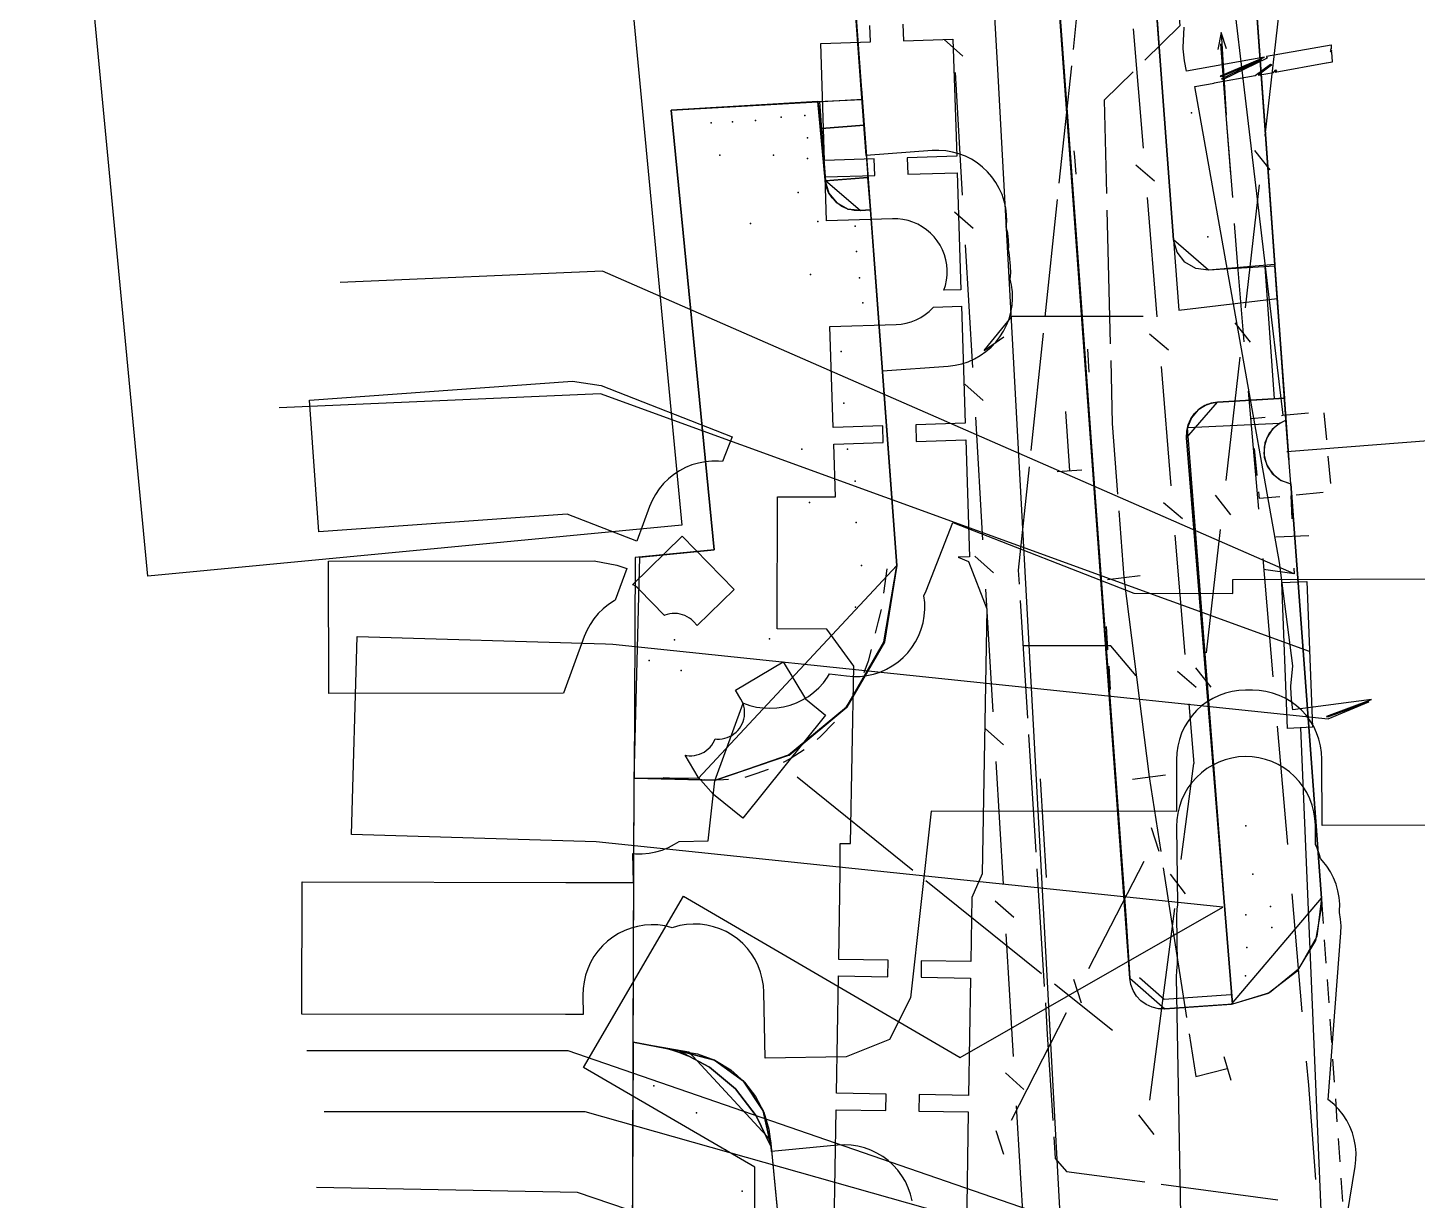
# Model space of a CAD drawing. Header units: metres. Extents: x -3903 to -3714, y 4981 to 6033.
# Drawn here: x -3870.14 to -3828.09, y 5581.39 to 5616.87 of the extents above; entities that cross this region are included whole.
import ezdxf

# ---------------------------------------------------------------- set-up
doc = ezdxf.new("R2010")
doc.units = ezdxf.units.M
for name, color, linetype in [('BOUNDARY', 7, 'Continuous'), ('BUILDING', 7, 'Continuous'), ('BUSH', 7, 'Continuous'), ('CURB', 7, 'Continuous'), ('ELECTR_CABLE', 7, 'Continuous'), ('ELECTR_CABLE_COMM', 7, 'Continuous'), ('GAS', 7, 'Continuous'), ('GRASS', 7, 'Continuous'), ('GROUND', 7, 'Continuous'), ('HEAT', 7, 'Continuous'), ('LAMP', 7, 'Continuous'), ('OVERHEAD_POWER_LINE', 7, 'Continuous'), ('ROAD', 7, 'Continuous'), ('SEWER', 7, 'Continuous'), ('SIDEWALK_PATH', 7, 'Continuous'), ('TREE', 7, 'Continuous'), ('WATER_PIPELINE', 7, 'Continuous')]:
    doc.layers.add(name, color=color, linetype=linetype)

msp = doc.modelspace()

# ---------------------------------------------------------------- linework, layer by layer
at = {"layer": 'BOUNDARY'}
msp.add_lwpolyline([(-3851.848, 5576.943), (-3851.787, 5594.16), (-3851.621, 5600.848), (-3849.367, 5601.068), (-3850.67, 5614.381), (-3844.883, 5614.705), (-3845.244, 5619.663), (-3851.917, 5619.182), (-3853.281, 5631.921), (-3869.348, 5630.455), (-3869.534, 5633.396), (-3870.144, 5643.094), (-3867.759, 5643.299), (-3868.902, 5656.257), (-3865.989, 5656.514), (-3865.95, 5656.069), (-3861.566, 5656.48), (-3861.919, 5660.974)], dxfattribs=at)
at = {"layer": 'BUILDING'}
msp.add_lwpolyline([(-3853.119, 5631.003), (-3850.343, 5601.815), (-3866.51, 5600.278), (-3869.286, 5629.466)], close=True, dxfattribs=at)
at = {"layer": 'BUSH'}
for p in [(-3847.336, 5614.168), (-3846.621, 5614.214), (-3849.46, 5613.992), (-3848.812, 5614.024), (-3848.118, 5614.06), (-3846.541, 5613.538), (-3849.2, 5613.014), (-3847.576, 5613.015), (-3846.541, 5612.91), (-3846.824, 5611.887), (-3846.228, 5611.012), (-3845.098, 5610.868), (-3845.064, 5610.096), (-3844.973, 5609.306), (-3844.865, 5608.545), (-3845.528, 5607.071), (-3845.445, 5605.512), (-3846.714, 5604.118), (-3845.335, 5604.118), (-3845.103, 5603.147), (-3846.481, 5602.5), (-3845.067, 5601.895), (-3844.909, 5600.593), (-3845.089, 5599.337), (-3850.568, 5598.346), (-3847.689, 5598.375), (-3851.334, 5597.721), (-3850.363, 5597.419), (-3833.271, 5592.713), (-3833.061, 5591.251), (-3832.533, 5590.276), (-3833.272, 5590.02), (-3832.49, 5589.643), (-3833.242, 5589.035), (-3833.284, 5588.174), (-3832.774, 5588.426), (-3851.191, 5584.852), (-3849.899, 5584.029), (-3849.023, 5582.912), (-3848.522, 5581.657)]:
    msp.add_point(p, dxfattribs=at)
at = {"layer": 'CURB'}
for points in [[(-3838.487, 5611.618), (-3836.91, 5590), (-3836.79, 5588.111), (-3835.722, 5587.177), (-3833.711, 5587.317), (-3830.984, 5590.528), (-3831.918, 5603.067), (-3832.061, 5604.995), (-3832.065, 5605.049), (-3837.167, 5676.29), (-3837.198, 5676.555), (-3837.957, 5678.112), (-3840.399, 5679.066), (-3843.321, 5678.833), (-3844.24, 5677.778), (-3844.066, 5674.802), (-3853.396, 5673.941), (-3854.303, 5672.899), (-3854.154, 5669.641)], [(-3832.396, 5609.651), (-3834.402, 5609.531), (-3835.46, 5610.456), (-3839.735, 5669.201), (-3839.879, 5671.187), (-3840.452, 5679.062)], [(-3838.587, 5612.996), (-3839.324, 5623.105)], [(-3844.906, 5615.017), (-3843.843, 5600.594), (-3849.849, 5594.153), (-3851.787, 5594.16)], [(-3846.184, 5614.63), (-3846.009, 5612.262), (-3844.938, 5611.338), (-3844.637, 5611.36)], [(-3844.637, 5611.36), (-3844.883, 5614.705)], [(-3838.415, 5612.44), (-3838.45, 5612.96), (-3838.467, 5613.141)], [(-3832.578, 5612.098), (-3832.526, 5611.395)], [(-3832.408, 5605.643), (-3832.694, 5609.633)], [(-3838.013, 5606.443), (-3838.06, 5607.143)], [(-3833.679, 5587.319), (-3835.068, 5604.461), (-3834.131, 5605.54), (-3832.096, 5605.662)], [(-3832.053, 5604.888), (-3832, 5604.185)], [(-3844.146, 5600.497), (-3844.241, 5599.759)], [(-3844.317, 5599.266), (-3844.406, 5598.909), (-3844.497, 5598.544)], [(-3837.45, 5598.046), (-3837.497, 5598.747)], [(-3844.619, 5598.059), (-3844.711, 5597.7), (-3844.839, 5597.349)], [(-3837.369, 5596.847), (-3837.416, 5597.547)], [(-3845.043, 5596.894), (-3845.12, 5596.736), (-3845.408, 5596.271), (-3845.421, 5596.254)], [(-3845.728, 5595.859), (-3845.751, 5595.831), (-3846.145, 5595.424), (-3846.254, 5595.334)], [(-3846.644, 5595.021), (-3847.064, 5594.745), (-3847.279, 5594.636)], [(-3847.732, 5594.427), (-3848.104, 5594.287), (-3848.435, 5594.184)], [(-3850.174, 5594.111), (-3850.707, 5594.153), (-3850.725, 5594.156), (-3850.915, 5594.166)], [(-3848.93, 5594.12), (-3849.084, 5594.106), (-3849.325, 5594.101), (-3849.674, 5594.105)], [(-3830.984, 5590.469), (-3830.935, 5589.765)], [(-3830.9, 5589.267), (-3830.851, 5588.563)], [(-3836.49, 5588.13), (-3835.743, 5587.476), (-3833.734, 5587.616)], [(-3830.816, 5588.065), (-3830.767, 5587.361)], [(-3830.732, 5586.863), (-3830.683, 5586.159)], [(-3851.815, 5586.168), (-3850.131, 5585.875), (-3847.661, 5583.207), (-3847.057, 5576.942)], [(-3850.152, 5585.742), (-3850.441, 5585.859), (-3850.652, 5585.927), (-3850.762, 5585.962), (-3850.923, 5586.002)], [(-3830.648, 5585.661), (-3830.599, 5584.957)], [(-3830.565, 5584.459), (-3830.516, 5583.755)], [(-3830.481, 5583.257), (-3830.433, 5582.553)], [(-3830.398, 5582.055), (-3830.35, 5581.351)]]:
    msp.add_lwpolyline(points, dxfattribs=at)
at = {"layer": 'ELECTR_CABLE'}
for points in [[(-3838.143, 5619.76), (-3838.408, 5617.117), (-3838.504, 5616.212)], [(-3835.484, 5619.491), (-3835.273, 5616.925), (-3836.33, 5615.889)], [(-3840.785, 5615.621), (-3840.932, 5618.264)], [(-3833.87, 5614.23), (-3834.03, 5616.385)], [(-3838.774, 5578.73), (-3840.785, 5615.621)], [(-3838.556, 5615.715), (-3838.931, 5612.168)], [(-3836.687, 5615.54), (-3837.561, 5614.684), (-3837.49, 5611.853)], [(-3833.734, 5612.441), (-3833.87, 5614.23)], [(-3838.983, 5611.671), (-3839.358, 5608.124)], [(-3837.478, 5611.353), (-3837.377, 5607.3)], [(-3833.322, 5607.368), (-3833.532, 5609.789), (-3833.62, 5610.945)], [(-3839.41, 5607.627), (-3839.784, 5604.08)], [(-3837.365, 5606.8), (-3837.317, 5604.893), (-3837.158, 5602.752)], [(-3832.883, 5602.298), (-3833.193, 5605.874)], [(-3838.733, 5605.253), (-3838.609, 5603.464)], [(-3839.837, 5603.583), (-3840.167, 5600.457), (-3840.14, 5600.034)], [(-3838.983, 5603.44), (-3838.235, 5603.488)], [(-3837.121, 5602.254), (-3836.971, 5600.232)], [(-3832.444, 5597.228), (-3832.754, 5600.804)], [(-3837.467, 5600.169), (-3836.475, 5600.295)], [(-3836.971, 5600.232), (-3836.206, 5594.198)], [(-3840.109, 5599.535), (-3839.885, 5595.976)], [(-3836.594, 5597.256), (-3837.365, 5598.164), (-3840.009, 5598.17)], [(-3832.004, 5592.157), (-3832.314, 5595.733)], [(-3839.854, 5595.477), (-3839.63, 5591.917)], [(-3846.86, 5594.196), (-3843.353, 5591.38)], [(-3839.497, 5594.141), (-3839.322, 5591.154)], [(-3836.702, 5594.135), (-3835.71, 5594.261)], [(-3836.206, 5594.198), (-3835.852, 5591.936)], [(-3842.964, 5591.067), (-3839.457, 5588.251)], [(-3839.599, 5591.418), (-3839.375, 5587.859)], [(-3835.775, 5591.442), (-3835.067, 5586.919)], [(-3831.565, 5587.087), (-3831.875, 5590.663)], [(-3839.067, 5587.938), (-3837.314, 5586.529)], [(-3839.344, 5587.36), (-3839.284, 5586.404), (-3839.12, 5583.8)], [(-3834.989, 5586.425), (-3834.787, 5585.132), (-3833.837, 5585.376)], [(-3833.943, 5585.736), (-3833.731, 5585.016)], [(-3831.157, 5582.015), (-3831.373, 5584.869), (-3831.436, 5585.593)], [(-3839.089, 5583.301), (-3839.048, 5582.651), (-3838.707, 5582.261), (-3836.332, 5581.941)], [(-3835.836, 5581.874), (-3832.302, 5581.397)]]:
    msp.add_lwpolyline(points, dxfattribs=at)
for points in [[(-3848.763, 5599.873), (-3849.878, 5598.784), (-3849.995, 5598.905), (-3850.053, 5598.958), (-3850.115, 5599.005), (-3850.182, 5599.047), (-3850.253, 5599.081), (-3850.326, 5599.108), (-3850.402, 5599.128), (-3850.48, 5599.141), (-3850.558, 5599.146), (-3850.636, 5599.143), (-3850.714, 5599.132), (-3850.791, 5599.114), (-3850.865, 5599.089), (-3850.872, 5599.085), (-3851.634, 5599.866), (-3851.691, 5599.919), (-3851.754, 5599.966), (-3851.821, 5600.008), (-3851.836, 5600.015), (-3850.334, 5601.482)], [(-3846.607, 5596.558), (-3845.997, 5596.069), (-3848.502, 5592.95), (-3849.39, 5593.663), (-3849.852, 5594.193), (-3850.25, 5594.856), (-3850.2, 5594.846), (-3850.122, 5594.839), (-3850.044, 5594.839), (-3849.966, 5594.847), (-3849.889, 5594.862), (-3849.813, 5594.885), (-3849.741, 5594.915), (-3849.672, 5594.952), (-3849.606, 5594.996), (-3849.546, 5595.046), (-3849.49, 5595.101), (-3849.441, 5595.162), (-3849.397, 5595.227), (-3849.36, 5595.296), (-3849.339, 5595.348), (-3849.283, 5595.342), (-3849.205, 5595.342), (-3849.127, 5595.35), (-3849.05, 5595.366), (-3848.975, 5595.388), (-3848.902, 5595.419), (-3848.833, 5595.456), (-3848.768, 5595.499), (-3848.707, 5595.549), (-3848.651, 5595.605), (-3848.602, 5595.665), (-3848.558, 5595.731), (-3848.521, 5595.8), (-3848.491, 5595.872), (-3848.468, 5595.948), (-3848.453, 5596.025), (-3848.446, 5596.103), (-3848.446, 5596.181), (-3848.453, 5596.259), (-3848.469, 5596.336), (-3848.492, 5596.412), (-3848.522, 5596.484), (-3848.559, 5596.553), (-3848.72, 5596.823), (-3847.283, 5597.685)]]:
    msp.add_lwpolyline(points, close=True, dxfattribs=at)
at = {"layer": 'ELECTR_CABLE_COMM'}
for points in [[(-3832.689, 5613.609), (-3832.265, 5617.337)], [(-3836.683, 5616.839), (-3836.385, 5613.225)], [(-3842.402, 5616.512), (-3841.841, 5616.014)], [(-3842.077, 5615.514), (-3841.858, 5611.8)], [(-3832.54, 5612.571), (-3833.007, 5613.157)], [(-3836.609, 5612.72), (-3836.038, 5612.236)], [(-3833.282, 5608.391), (-3832.858, 5612.119)], [(-3836.262, 5611.731), (-3835.964, 5608.117)], [(-3842.094, 5611.3), (-3841.533, 5610.802)], [(-3841.769, 5610.302), (-3841.549, 5606.588)], [(-3841.197, 5607.103), (-3840.348, 5608.143)], [(-3840.348, 5608.143), (-3836.383, 5608.143)], [(-3833.133, 5607.353), (-3833.6, 5607.939)], [(-3841.197, 5607.103), (-3840.599, 5607.519)], [(-3836.188, 5607.612), (-3835.617, 5607.128)], [(-3835.841, 5606.623), (-3835.543, 5603.009)], [(-3833.875, 5603.173), (-3833.451, 5606.901)], [(-3841.785, 5606.088), (-3841.225, 5605.59)], [(-3841.461, 5605.09), (-3841.241, 5601.376)], [(-3835.767, 5602.504), (-3835.196, 5602.02)], [(-3833.727, 5602.134), (-3834.193, 5602.721)], [(-3834.469, 5597.954), (-3834.045, 5601.682)], [(-3835.42, 5601.515), (-3835.122, 5597.901)], [(-3841.477, 5600.876), (-3840.916, 5600.378)], [(-3841.152, 5599.878), (-3840.933, 5596.164)], [(-3835.346, 5597.396), (-3834.775, 5596.912)], [(-3834.32, 5596.916), (-3834.787, 5597.502)], [(-3834.999, 5596.407), (-3834.85, 5594.6)], [(-3841.168, 5595.664), (-3840.608, 5595.166)], [(-3840.844, 5594.666), (-3840.624, 5590.952)], [(-3835.23, 5591.701), (-3834.85, 5594.6)], [(-3836.14, 5592.664), (-3835.91, 5591.95)], [(-3836.367, 5591.64), (-3838.033, 5588.389)], [(-3835.099, 5590.66), (-3835.556, 5591.254)], [(-3840.86, 5590.452), (-3840.3, 5589.954)], [(-3836.185, 5584.415), (-3835.425, 5590.213)], [(-3840.536, 5589.454), (-3840.316, 5585.74)], [(-3838.49, 5588.078), (-3838.26, 5587.365)], [(-3838.717, 5587.054), (-3840.383, 5583.803)], [(-3836.76, 5580.028), (-3853.785, 5585.905), (-3861.7, 5585.905)], [(-3840.552, 5585.24), (-3839.991, 5584.742)], [(-3841.9, 5580.843), (-3853.269, 5584.061), (-3861.177, 5584.061)], [(-3840.227, 5584.242), (-3840.007, 5580.528)], [(-3836.054, 5583.374), (-3836.511, 5583.968)], [(-3840.84, 5583.493), (-3840.61, 5582.779)], [(-3839.887, 5576.992), (-3853.509, 5581.626), (-3861.408, 5581.777)]]:
    msp.add_lwpolyline(points, dxfattribs=at)
at = {"layer": 'GAS'}
for points in [[(-3843.656, 5616.976), (-3843.64, 5616.476), (-3842.14, 5616.525), (-3842.027, 5612.983), (-3843.526, 5612.935), (-3843.51, 5612.435), (-3842.011, 5612.483), (-3841.897, 5608.941), (-3842.418, 5608.924), (-3842.37, 5609.073), (-3842.337, 5609.227), (-3842.319, 5609.383), (-3842.316, 5609.54), (-3842.329, 5609.696), (-3842.357, 5609.851), (-3842.4, 5610.002), (-3842.457, 5610.148), (-3842.529, 5610.288), (-3842.614, 5610.42), (-3842.712, 5610.543), (-3842.821, 5610.656), (-3842.94, 5610.757), (-3843.069, 5610.847), (-3843.206, 5610.923), (-3843.35, 5610.986), (-3843.5, 5611.034), (-3843.653, 5611.067), (-3843.809, 5611.085), (-3843.966, 5611.088), (-3845.965, 5611.024), (-3846.008, 5612.355), (-3844.509, 5612.403), (-3844.525, 5612.903), (-3846.025, 5612.854), (-3846.138, 5616.396), (-3844.639, 5616.444), (-3844.655, 5616.936)], [(-3845.733, 5580.573), (-3845.674, 5584.125), (-3844.174, 5584.1), (-3844.166, 5584.6), (-3845.666, 5584.625), (-3845.607, 5588.177), (-3844.107, 5588.152), (-3844.098, 5588.652), (-3845.598, 5588.677), (-3845.554, 5591.319), (-3845.559, 5592.185), (-3845.239, 5592.187), (-3845.143, 5597.545), (-3845.959, 5598.673), (-3847.46, 5598.677), (-3847.451, 5602.677), (-3845.698, 5602.673), (-3845.749, 5604.272), (-3844.25, 5604.32), (-3844.265, 5604.804), (-3844.266, 5604.82), (-3845.765, 5604.771), (-3845.863, 5607.826), (-3843.864, 5607.89), (-3843.708, 5607.902), (-3843.553, 5607.93), (-3843.402, 5607.973), (-3843.256, 5608.031), (-3843.116, 5608.103), (-3842.984, 5608.188), (-3842.861, 5608.285), (-3842.748, 5608.394), (-3842.732, 5608.414), (-3841.881, 5608.442), (-3841.767, 5604.9), (-3843.266, 5604.852), (-3843.25, 5604.352), (-3841.751, 5604.4), (-3841.637, 5600.858), (-3841.979, 5600.847), (-3841.671, 5600.713), (-3841.111, 5599.289), (-3841.255, 5591.266), (-3841.567, 5590.549), (-3841.599, 5588.61), (-3843.099, 5588.635), (-3843.107, 5588.135), (-3841.607, 5588.11), (-3841.666, 5584.558), (-3843.166, 5584.583), (-3843.174, 5584.083), (-3841.675, 5584.058), (-3841.734, 5580.507)]]:
    msp.add_lwpolyline(points, dxfattribs=at)
at = {"layer": 'GRASS'}
for points in [[(-3837.18, 5676.423), (-3832.399, 5609.71), (-3834.402, 5609.531), (-3834.793, 5609.585), (-3835.121, 5609.776), (-3835.355, 5610.077), (-3835.46, 5610.456), (-3839.735, 5669.201), (-3839.385, 5669.33), (-3839.114, 5669.569), (-3838.946, 5669.889), (-3838.904, 5670.26), (-3838.999, 5670.62), (-3839.212, 5670.912), (-3839.515, 5671.11), (-3839.879, 5671.187), (-3840.373, 5677.77), (-3838.076, 5677.235), (-3837.917, 5676.968), (-3837.71, 5676.739), (-3837.462, 5676.555)], [(-3849.325, 5594.101), (-3847.114, 5594.868), (-3845.367, 5596.32), (-3844.228, 5598.285), (-3843.843, 5600.594), (-3844.64, 5611.36), (-3844.938, 5611.338), (-3845.135, 5611.343), (-3845.325, 5611.385), (-3845.504, 5611.464), (-3845.665, 5611.578), (-3845.801, 5611.721), (-3845.905, 5611.885), (-3845.975, 5612.067), (-3846.009, 5612.262), (-3846.228, 5614.639), (-3850.67, 5614.381), (-3849.367, 5601.068), (-3851.763, 5600.834), (-3851.787, 5594.16)], [(-3835.045, 5604.768), (-3832.25, 5604.906), (-3832.061, 5604.995), (-3832.102, 5605.661), (-3834.131, 5605.54), (-3834.446, 5605.469), (-3834.716, 5605.305), (-3834.922, 5605.067)], [(-3831.918, 5603.067), (-3830.984, 5590.528), (-3831.126, 5589.364), (-3831.678, 5588.375), (-3832.557, 5587.661), (-3833.679, 5587.32), (-3835.045, 5604.768), (-3832.25, 5604.906), (-3832.483, 5604.711), (-3832.644, 5604.462), (-3832.725, 5604.176), (-3832.717, 5603.872), (-3832.618, 5603.585), (-3832.442, 5603.346), (-3832.204, 5603.168)], [(-3850.435, 5585.905), (-3849.513, 5585.418), (-3848.724, 5584.755), (-3848.092, 5583.941), (-3847.641, 5583.001), (-3847.057, 5576.942), (-3848, 5576.906), (-3851.848, 5576.943), (-3851.818, 5585.239), (-3851.815, 5586.168)], [(-3847.641, 5583.001), (-3848.092, 5583.941), (-3848.724, 5584.755), (-3849.513, 5585.418), (-3850.435, 5585.905), (-3849.876, 5585.816), (-3849.349, 5585.624), (-3848.867, 5585.335), (-3848.446, 5584.958), (-3848.116, 5584.528), (-3847.869, 5584.051), (-3847.709, 5583.538)]]:
    msp.add_lwpolyline(points, close=True, dxfattribs=at)
at = {"layer": 'GROUND'}
for points in [[(-3837.206, 5676.556), (-3831.97, 5603.79), (-3832.061, 5604.995), (-3832.351, 5604.836), (-3832.568, 5604.599), (-3832.7, 5604.305), (-3832.73, 5603.976), (-3832.651, 5603.654), (-3832.477, 5603.383), (-3832.226, 5603.18), (-3831.918, 5603.068), (-3831.918, 5603.067), (-3830.976, 5590.357), (-3831.168, 5589.245), (-3831.734, 5588.311), (-3832.597, 5587.64), (-3833.679, 5587.32), (-3835.068, 5604.461), (-3835.064, 5604.66), (-3835.021, 5604.853), (-3834.942, 5605.034), (-3834.826, 5605.197), (-3834.681, 5605.334), (-3834.513, 5605.438), (-3834.328, 5605.508), (-3834.131, 5605.54), (-3832.109, 5605.661), (-3832.328, 5608.68), (-3832.399, 5609.651), (-3834.402, 5609.531), (-3834.793, 5609.585), (-3835.121, 5609.776), (-3835.355, 5610.077), (-3835.46, 5610.456), (-3839.872, 5669.688)], [(-3840.74, 5642.23), (-3838.833, 5616.374), (-3838.272, 5608.682), (-3836.79, 5588.111), (-3839.582, 5626.484)]]:
    msp.add_lwpolyline(points, dxfattribs=at)
for points in [[(-3851.621, 5600.848), (-3849.367, 5601.068), (-3850.67, 5614.381), (-3846.227, 5614.63), (-3846.124, 5613.819), (-3846.002, 5612.242), (-3846.005, 5612.242), (-3845.894, 5611.866), (-3845.657, 5611.571), (-3845.327, 5611.385), (-3844.938, 5611.338), (-3844.64, 5611.36), (-3844.715, 5612.342), (-3844.721, 5612.421), (-3844.484, 5609.319), (-3843.843, 5600.594), (-3844.213, 5598.277), (-3845.349, 5596.305), (-3847.103, 5594.854), (-3849.325, 5594.101), (-3851.787, 5594.16)], [(-3851.848, 5576.943), (-3851.815, 5586.168), (-3850.435, 5585.905), (-3849.356, 5585.623), (-3848.478, 5584.992), (-3847.881, 5584.091), (-3847.641, 5583.001), (-3847.057, 5576.942)]]:
    msp.add_lwpolyline(points, close=True, dxfattribs=at)
at = {"layer": 'HEAT'}
for points in [[(-3853.82, 5602.149), (-3861.336, 5601.613), (-3861.621, 5605.602), (-3853.656, 5606.171), (-3852.788, 5606.04), (-3848.82, 5604.495), (-3849.115, 5603.739), (-3849.234, 5603.752), (-3849.44, 5603.754), (-3849.645, 5603.735), (-3849.847, 5603.696), (-3850.045, 5603.638), (-3850.236, 5603.561), (-3850.419, 5603.465), (-3850.591, 5603.352), (-3850.751, 5603.223), (-3850.898, 5603.078), (-3851.03, 5602.92), (-3851.146, 5602.749), (-3851.245, 5602.568), (-3851.325, 5602.379), (-3851.711, 5601.328)], [(-3861.034, 5596.724), (-3861.039, 5600.724), (-3853.004, 5600.733), (-3852.313, 5600.611), (-3852.014, 5600.501), (-3852.363, 5599.549), (-3852.399, 5599.531), (-3852.571, 5599.417), (-3852.732, 5599.288), (-3852.878, 5599.143), (-3853.01, 5598.985), (-3853.126, 5598.815), (-3853.225, 5598.634), (-3853.305, 5598.444), (-3853.933, 5596.732)]]:
    msp.add_lwpolyline(points, close=True, dxfattribs=at)
msp.add_lwpolyline([(-3817.084, 5592.766), (-3830.965, 5592.731), (-3830.97, 5594.731), (-3830.98, 5594.936), (-3831.011, 5595.14), (-3831.062, 5595.34), (-3831.132, 5595.534), (-3831.22, 5595.72), (-3831.327, 5595.896), (-3831.45, 5596.062), (-3831.589, 5596.214), (-3831.742, 5596.352), (-3831.907, 5596.474), (-3832.084, 5596.58), (-3832.271, 5596.667), (-3832.465, 5596.736), (-3832.665, 5596.786), (-3832.869, 5596.816), (-3833.075, 5596.825), (-3833.178, 5596.82), (-3833.281, 5596.825), (-3833.487, 5596.814), (-3833.691, 5596.783), (-3833.891, 5596.733), (-3834.084, 5596.663), (-3834.271, 5596.574), (-3834.447, 5596.468), (-3834.612, 5596.345), (-3834.765, 5596.206), (-3834.903, 5596.053), (-3835.025, 5595.887), (-3835.13, 5595.71), (-3835.218, 5595.523), (-3835.287, 5595.329), (-3835.337, 5595.129), (-3835.366, 5594.925), (-3835.376, 5594.719), (-3835.372, 5593.148), (-3842.801, 5593.166), (-3843.421, 5587.509), (-3844.061, 5586.249), (-3845.374, 5585.727), (-3847.829, 5585.683), (-3847.864, 5587.683), (-3847.878, 5587.889), (-3847.912, 5588.092), (-3847.965, 5588.291), (-3848.038, 5588.484), (-3848.129, 5588.669), (-3848.238, 5588.843), (-3848.364, 5589.007), (-3848.505, 5589.157), (-3848.66, 5589.293), (-3848.828, 5589.412), (-3849.007, 5589.515), (-3849.194, 5589.6), (-3849.39, 5589.666), (-3849.59, 5589.713), (-3849.795, 5589.739), (-3850.001, 5589.746), (-3850.206, 5589.732), (-3850.41, 5589.698), (-3850.609, 5589.645), (-3850.637, 5589.634), (-3850.666, 5589.644), (-3850.866, 5589.69), (-3851.071, 5589.717), (-3851.277, 5589.723), (-3851.482, 5589.709), (-3851.686, 5589.676), (-3851.885, 5589.622), (-3852.077, 5589.549), (-3852.262, 5589.458), (-3852.437, 5589.349), (-3852.6, 5589.223), (-3852.751, 5589.082), (-3852.886, 5588.927), (-3853.006, 5588.759), (-3853.109, 5588.581), (-3853.194, 5588.393), (-3853.26, 5588.198), (-3853.306, 5587.997), (-3853.333, 5587.792), (-3853.339, 5587.586), (-3853.329, 5587.004), (-3853.857, 5587.004), (-3853.864, 5587.004), (-3861.849, 5587.023), (-3861.839, 5591.023), (-3853.858, 5591.004), (-3851.814, 5591.006), (-3851.83, 5591.881), (-3851.749, 5591.873), (-3851.543, 5591.871), (-3851.338, 5591.889), (-3851.135, 5591.928), (-3850.938, 5591.986), (-3850.747, 5592.064), (-3850.564, 5592.159), (-3850.428, 5592.248), (-3849.55, 5592.264), (-3849.35, 5594.084), (-3848.488, 5596.433), (-3848.483, 5596.431), (-3848.289, 5596.362), (-3848.089, 5596.313), (-3847.885, 5596.284), (-3847.679, 5596.275), (-3847.473, 5596.286), (-3847.27, 5596.317), (-3847.07, 5596.368), (-3846.876, 5596.438), (-3846.69, 5596.527), (-3846.514, 5596.634), (-3846.349, 5596.758), (-3846.197, 5596.897), (-3846.059, 5597.05), (-3845.937, 5597.216), (-3845.875, 5597.321), (-3845.359, 5597.254), (-3845.153, 5597.238), (-3844.947, 5597.242), (-3844.743, 5597.266), (-3844.541, 5597.31), (-3844.345, 5597.373), (-3844.156, 5597.456), (-3843.976, 5597.556), (-3843.807, 5597.674), (-3843.65, 5597.808), (-3843.508, 5597.956), (-3843.38, 5598.118), (-3843.269, 5598.291), (-3843.175, 5598.475), (-3843.1, 5598.667), (-3843.043, 5598.865), (-3843.007, 5599.068), (-3842.991, 5599.273), (-3842.995, 5599.479), (-3843.018, 5599.682), (-3842.952, 5599.831), (-3842.147, 5601.897), (-3836.661, 5599.761), (-3833.67, 5599.754), (-3833.671, 5600.174), (-3819.44, 5600.21)], dxfattribs=at)
at = {"layer": 'LAMP'}
for p in [(-3834.916, 5614.294), (-3834.428, 5610.542)]:
    msp.add_point(p, dxfattribs=at)
at = {"layer": 'OVERHEAD_POWER_LINE'}
for points in [[(-3833.859, 5616.235), (-3834.023, 5616.725), (-3834.126, 5616.217)], [(-3834.023, 5616.725), (-3833.87, 5614.23)], [(-3833.666, 5611.738), (-3833.87, 5614.23)]]:
    msp.add_lwpolyline(points, dxfattribs=at)
at = {"layer": 'ROAD'}
for points in [[(-3843.375, 5581.371), (-3843.425, 5581.571), (-3843.494, 5581.765), (-3843.581, 5581.952), (-3843.687, 5582.129), (-3843.809, 5582.295), (-3843.947, 5582.448), (-3844.1, 5582.587), (-3844.265, 5582.71), (-3844.442, 5582.816), (-3844.628, 5582.905), (-3844.822, 5582.974), (-3845.021, 5583.025), (-3845.225, 5583.056), (-3845.431, 5583.066), (-3845.637, 5583.057), (-3847.628, 5582.865), (-3847.641, 5583.001), (-3847.641, 5583.002), (-3847.881, 5584.089), (-3847.882, 5584.092), (-3848.478, 5584.99), (-3848.48, 5584.993), (-3849.354, 5585.623), (-3849.358, 5585.624), (-3850.435, 5585.905), (-3850.435, 5585.906), (-3851.824, 5586.17), (-3851.824, 5586.171), (-3851.787, 5594.159), (-3851.787, 5594.16), (-3851.786, 5594.16), (-3849.327, 5594.102), (-3849.323, 5594.102), (-3847.105, 5594.854), (-3847.101, 5594.856), (-3845.351, 5596.304), (-3845.349, 5596.307), (-3844.214, 5598.275), (-3844.213, 5598.279), (-3843.844, 5600.593), (-3843.844, 5600.595), (-3844.276, 5606.483), (-3842.281, 5606.63), (-3842.077, 5606.655), (-3841.875, 5606.7), (-3841.68, 5606.764), (-3841.491, 5606.848), (-3841.312, 5606.949), (-3841.143, 5607.068), (-3840.987, 5607.203), (-3840.845, 5607.352), (-3840.718, 5607.514), (-3840.608, 5607.688), (-3840.515, 5607.872), (-3840.441, 5608.065), (-3840.386, 5608.263), (-3840.351, 5608.466), (-3840.335, 5608.672), (-3840.34, 5608.878), (-3840.366, 5609.082), (-3840.406, 5609.261), (-3840.392, 5609.451), (-3840.398, 5609.657), (-3840.411, 5609.763), (-3840.414, 5609.87), (-3840.44, 5610.075), (-3840.459, 5610.158), (-3840.453, 5610.242), (-3840.458, 5610.448), (-3840.484, 5610.653), (-3840.525, 5610.831), (-3840.512, 5611.013), (-3840.517, 5611.219), (-3840.543, 5611.424), (-3840.589, 5611.625), (-3840.654, 5611.82), (-3840.738, 5612.008), (-3840.84, 5612.187), (-3840.959, 5612.356), (-3841.094, 5612.511), (-3841.244, 5612.653), (-3841.407, 5612.779), (-3841.581, 5612.889), (-3841.765, 5612.981), (-3841.958, 5613.055), (-3842.157, 5613.109), (-3842.36, 5613.144), (-3842.565, 5613.159), (-3842.771, 5613.153), (-3844.766, 5613), (-3844.92, 5615.016), (-3845.142, 5618.063)], [(-3830.437, 5579.506), (-3829.964, 5582.409), (-3829.941, 5582.614), (-3829.938, 5582.82), (-3829.956, 5583.025), (-3829.993, 5583.228), (-3830.05, 5583.426), (-3830.126, 5583.617), (-3830.221, 5583.8), (-3830.333, 5583.973), (-3830.461, 5584.135), (-3830.605, 5584.282), (-3830.762, 5584.415), (-3830.779, 5584.427), (-3830.396, 5589.484), (-3830.39, 5589.69), (-3830.405, 5589.896), (-3830.44, 5590.099), (-3830.437, 5590.137), (-3830.434, 5590.343), (-3830.451, 5590.549), (-3830.487, 5590.752), (-3830.544, 5590.95), (-3830.62, 5591.142), (-3830.714, 5591.325), (-3830.825, 5591.498), (-3830.953, 5591.66), (-3831.018, 5591.726), (-3831.046, 5591.844), (-3831.114, 5592.038), (-3831.165, 5592.15), (-3831.171, 5592.735), (-3831.183, 5592.94), (-3831.215, 5593.144), (-3831.267, 5593.343), (-3831.339, 5593.537), (-3831.429, 5593.722), (-3831.536, 5593.898), (-3831.661, 5594.062), (-3831.801, 5594.213), (-3831.955, 5594.35), (-3832.121, 5594.471), (-3832.299, 5594.576), (-3832.486, 5594.662), (-3832.681, 5594.729), (-3832.882, 5594.777), (-3833.086, 5594.806), (-3833.292, 5594.814), (-3833.497, 5594.802), (-3833.701, 5594.769), (-3833.9, 5594.717), (-3834.094, 5594.646), (-3834.279, 5594.556), (-3834.455, 5594.448), (-3834.619, 5594.324), (-3834.77, 5594.184), (-3834.907, 5594.03), (-3835.028, 5593.863), (-3835.133, 5593.685), (-3835.219, 5593.498), (-3835.286, 5593.303), (-3835.334, 5593.103), (-3835.363, 5592.899), (-3835.371, 5592.693), (-3835.347, 5590.324), (-3835.364, 5590.199), (-3835.372, 5589.993), (-3835.353, 5588.529), (-3835.377, 5588.342), (-3835.383, 5588.136), (-3835.255, 5580.941)]]:
    msp.add_lwpolyline(points, dxfattribs=at)
at = {"layer": 'SEWER'}
msp.add_lwpolyline([(-3848.147, 5579.596), (-3848.136, 5582.385), (-3853.319, 5585.405), (-3850.298, 5590.59), (-3841.922, 5585.709), (-3833.97, 5590.257), (-3852.944, 5592.233), (-3860.348, 5592.451), (-3860.172, 5598.448), (-3852.656, 5598.227), (-3852.433, 5598.213), (-3830.778, 5595.957), (-3829.556, 5596.472), (-3830.808, 5596.008), (-3830.819, 5596.037), (-3829.47, 5596.537), (-3831.849, 5596.231), (-3831.888, 5596.538), (-3831.913, 5596.91), (-3831.913, 5596.947), (-3831.85, 5597.557), (-3832.253, 5600.69), (-3834.822, 5615.09), (-3834.231, 5615.195), (-3834.232, 5615.2), (-3832.995, 5615.421), (-3832.525, 5615.771), (-3832.511, 5615.755), (-3832.501, 5615.738), (-3832.904, 5615.437), (-3832.439, 5615.52), (-3832.371, 5615.593), (-3832.358, 5615.584), (-3832.345, 5615.57), (-3832.383, 5615.53), (-3830.84, 5615.805), (-3830.838, 5615.809), (-3830.833, 5615.806), (-3830.648, 5615.84), (-3830.67, 5616.129), (-3830.711, 5616.138), (-3830.705, 5616.166), (-3830.703, 5616.172), (-3830.673, 5616.165), (-3830.675, 5616.187), (-3830.699, 5616.191), (-3830.698, 5616.202), (-3830.691, 5616.239), (-3830.679, 5616.237), (-3830.687, 5616.344), (-3830.69, 5616.343), (-3830.69, 5616.348), (-3832.653, 5615.998), (-3832.652, 5615.994), (-3832.653, 5615.993), (-3832.649, 5615.984), (-3832.648, 5615.981), (-3832.646, 5615.978), (-3832.631, 5615.946), (-3833.984, 5615.297), (-3834.002, 5615.336), (-3832.798, 5615.914), (-3834.026, 5615.389), (-3834.038, 5615.418), (-3832.715, 5615.982), (-3835.076, 5615.561), (-3835.131, 5615.866), (-3835.173, 5616.236), (-3835.175, 5616.273), (-3835.142, 5616.886)], dxfattribs=at)
at = {"layer": 'SIDEWALK_PATH'}
msp.add_lwpolyline([(-3839.872, 5669.688), (-3835.46, 5610.456), (-3835.304, 5608.324), (-3832.328, 5608.68), (-3832.109, 5605.661), (-3834.131, 5605.54), (-3834.328, 5605.508), (-3834.513, 5605.438), (-3834.681, 5605.334), (-3834.826, 5605.197), (-3834.942, 5605.034), (-3835.021, 5604.853), (-3835.064, 5604.66), (-3835.068, 5604.461), (-3833.679, 5587.32), (-3835.722, 5587.177), (-3835.92, 5587.182), (-3836.111, 5587.226), (-3836.289, 5587.307), (-3836.45, 5587.422), (-3836.585, 5587.566), (-3836.689, 5587.732), (-3836.758, 5587.916), (-3836.79, 5588.111), (-3838.272, 5608.682), (-3838.833, 5616.374), (-3840.74, 5642.23)], dxfattribs=at)
for points in [[(-3846.228, 5614.639), (-3844.902, 5614.704), (-3844.828, 5613.919), (-3846.124, 5613.819)], [(-3846.124, 5613.819), (-3844.828, 5613.919), (-3844.715, 5612.342), (-3846.002, 5612.242)], [(-3846.005, 5612.242), (-3844.715, 5612.342), (-3844.64, 5611.36), (-3844.938, 5611.338), (-3845.327, 5611.385), (-3845.657, 5611.571), (-3845.894, 5611.866)], [(-3832.399, 5609.651), (-3834.402, 5609.531), (-3834.793, 5609.585), (-3835.121, 5609.776), (-3835.355, 5610.077), (-3835.46, 5610.456), (-3835.305, 5608.324), (-3832.328, 5608.68)]]:
    msp.add_lwpolyline(points, close=True, dxfattribs=at)
at = {"layer": 'TREE'}
for p in [(-3848.268, 5610.945), (-3846.457, 5609.408)]:
    msp.add_point(p, dxfattribs=at)
at = {"layer": 'WATER_PIPELINE'}
for points in [[(-3835.899, 5636.654), (-3832.156, 5605.142)], [(-3832.03, 5604.05), (-3822.307, 5604.801), (-3822.983, 5612.758)], [(-3831.815, 5600.344), (-3852.744, 5609.504), (-3860.687, 5609.162)], [(-3831.344, 5597.994), (-3852.804, 5605.79), (-3862.536, 5605.367)], [(-3833.102, 5605.049), (-3832.692, 5605.089)], [(-3832.194, 5605.138), (-3832.156, 5605.142), (-3831.374, 5605.218)], [(-3830.917, 5605.218), (-3830.837, 5604.398)], [(-3832.933, 5603.322), (-3833.013, 5604.142)], [(-3830.788, 5603.901), (-3830.708, 5603.081)], [(-3832.25, 5602.679), (-3832.865, 5602.619), (-3832.885, 5602.824)], [(-3831.915, 5602.712), (-3831.886, 5602.013)], [(-3830.932, 5602.808), (-3831.752, 5602.728)], [(-3831.366, 5601.492), (-3832.362, 5601.45)], [(-3831.815, 5600.344), (-3832.74, 5600.476)], [(-3831.822, 5600.514), (-3831.815, 5600.344)], [(-3831.425, 5600.114), (-3831.256, 5595.701), (-3832.017, 5595.668), (-3832.185, 5600.082), (-3831.425, 5600.114)], [(-3831.619, 5595.685), (-3830.479, 5568.619)]]:
    msp.add_lwpolyline(points, dxfattribs=at)

doc.saveas('drawing.dxf')
